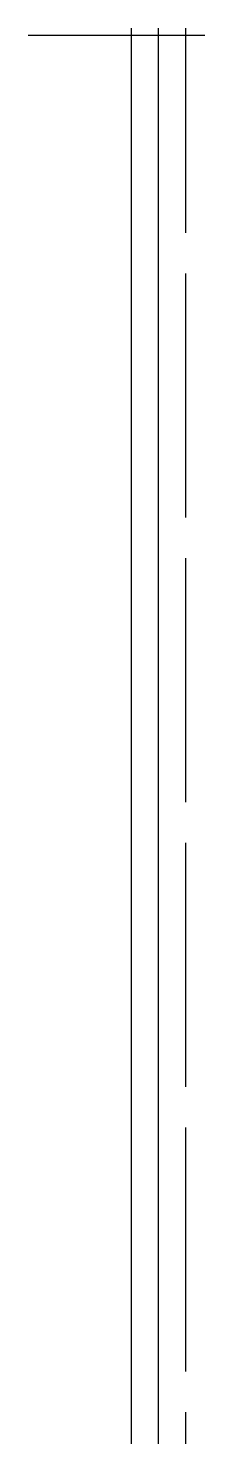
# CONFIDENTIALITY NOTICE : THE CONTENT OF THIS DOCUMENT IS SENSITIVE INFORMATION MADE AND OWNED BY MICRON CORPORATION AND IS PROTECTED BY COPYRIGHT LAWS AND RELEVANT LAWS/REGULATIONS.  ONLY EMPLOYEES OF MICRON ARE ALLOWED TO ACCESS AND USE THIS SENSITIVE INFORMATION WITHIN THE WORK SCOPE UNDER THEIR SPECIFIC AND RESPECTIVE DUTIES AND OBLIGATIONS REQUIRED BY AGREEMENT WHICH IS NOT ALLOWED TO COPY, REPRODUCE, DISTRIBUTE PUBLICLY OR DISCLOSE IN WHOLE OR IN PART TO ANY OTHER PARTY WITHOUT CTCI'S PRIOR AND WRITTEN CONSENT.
# Model space of a CAD drawing. Extents: x -14231 to 516634, y -267190 to 70805.
# Drawn here: x 60369 to 68169, y -214231 to -151580 of the extents above; entities that cross this region are included whole.
import ezdxf

# ---------------------------------------------------------------- set-up
doc = ezdxf.new("R2010")
doc.units = 0
doc.header["$LTSCALE"] = 8
doc.layers.add('1', color=1, linetype='CONTINUOUS')

msp = doc.modelspace()

# ---------------------------------------------------------------- linework, layer by layer
at = {"layer": '1', "color": 2}
for p, q in [((64918.5, -151579.8), (64918.5, -214230.6)), ((66118.5, -151579.8), (66118.5, -214230.3)), ((67318.5, -151579.8), (67318.5, -160629.8)), ((60368.5, -151882.6), (68168.5, -151882.6)), ((67318.5, -162429.8), (67318.5, -173229.8)), ((67318.5, -175029.8), (67318.5, -185829.8)), ((67318.5, -187629.8), (67318.5, -198429.8)), ((67318.5, -200229.8), (67318.5, -211029.8)), ((67318.5, -212829.8), (67318.5, -214230))]:
    msp.add_line(p, q, dxfattribs=at)

doc.saveas('drawing.dxf')
